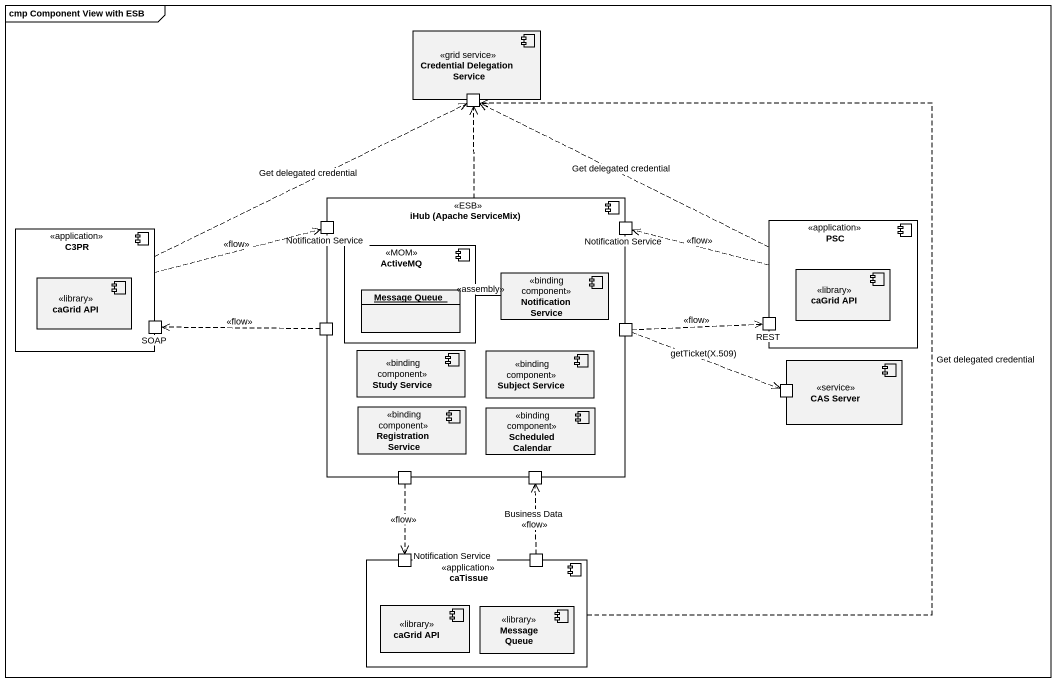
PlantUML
@startuml
mainframe cmp Component View with ESB
allowmixing
hide circle
hide empty members
component "Credential Delegation Service" as Credential_Delegation <<grid service>> {
  port " " as port1
}
component "iHub (Apache ServiceMix)" as iHub_Apache_ServiceMix <<ESB>> {
  port "Notification Service" as Notification_Service <<grid service>>
  port "Notification Service" as Notification_Service_2 <<grid service>>
  component ActiveMQ <<MOM>> {
    object "Message Queue" as Message_Queue
  }
  component "Notification Service" as Notification_Service_3 <<binding component>>
  port " " as port2 <<outbound>>
  port " " as port3 <<outbound>>
  component "Study Service" as Study_Service <<binding component>>
  component "Subject Service" as Subject_Service <<binding component>>
  component "Registration Service" as Registration_Service <<binding component>>
  component "Scheduled Calendar" as Scheduled_Calendar <<binding component>>
  port " " as port5 <<outbound>>
  port " " as port6 <<grid service>>
}
component PSC <<application>> {
  component "caGrid API" as caGrid_API_2 <<library>>
  port REST <<port>>
}
component C3PR <<application>> {
  component "caGrid API" as caGrid_API <<library>>
  port SOAP <<port>>
}
component "CAS Server" as CAS_Server <<service>> {
  port " " as port4
}
component caTissue <<application>> {
  port "Notification Service" as Notification_Service_4 <<grid service>>
  port " " as port7 <<outbound>>
  component "caGrid API" as caGrid_API_3 <<library>>
  component "Message Queue" as Message_Queue_2 <<library>>
}
iHub_Apache_ServiceMix .up.> port1
PSC .left.> port1 : Get delegated credential
PSC .left.> Notification_Service_2 : <<flow>>
C3PR .right.> port1 : Get delegated credential
C3PR .right.> Notification_Service : <<flow>>
Notification_Service_3 -left- ActiveMQ : <<assembly>>
port2 .left.> SOAP : <<flow>>
port3 .right.> REST : <<flow>>
port3 .right.> port4 : getTicket(X.509)
port5 ..> Notification_Service_4 : <<flow>>
caTissue .up.> port1 : Get delegated credential
port7 .up.> port6 : Business Data\n<<flow>>
@enduml
